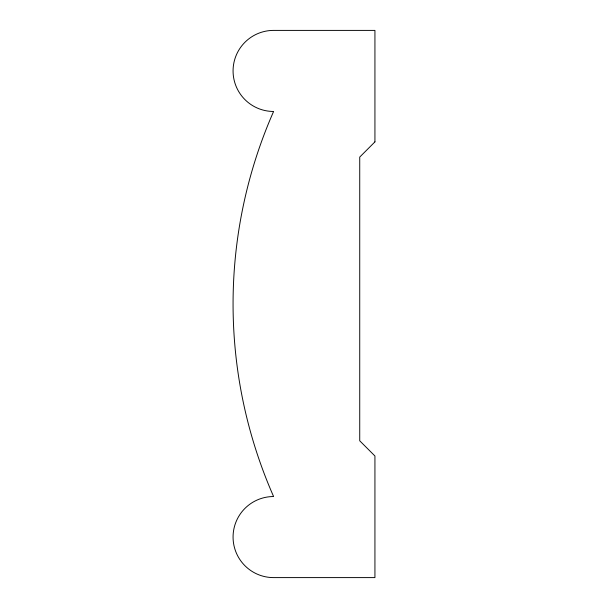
<?xml version="1.0" encoding="UTF-8"?>
<svg xmlns="http://www.w3.org/2000/svg" width="608" height="608" viewBox="0 0 608 608"><rect width="100%" height="100%" fill="white"/><g stroke="black" fill="none" stroke-linecap="round" stroke-linejoin="round"><path stroke-width="0.91" d="M374.931 141.869L359.731 157.069L359.731 440.8L374.931 456L374.931 577.6L273.6 577.6A40.531 40.531 0 0 1 233.069 537.069A40.531 40.531 0 0 1 273.6 496.531A477.531 477.531 0 0 1 273.6 111.469A40.531 40.531 0 0 1 233.069 70.931A40.531 40.531 0 0 1 273.6 30.4L374.931 30.4L374.931 141.869"/></g></svg>
